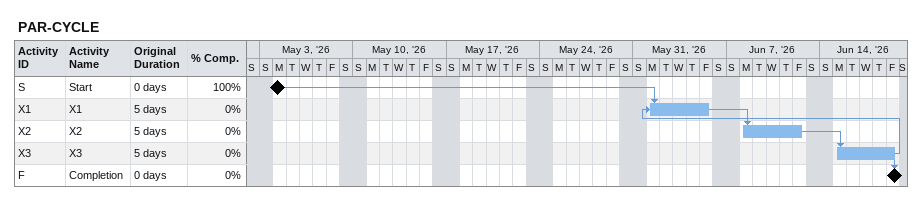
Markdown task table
PAR-CYCLE

| ID | Task | Original duration | Start | Finish | Predecessors | % complete |
|---|---|---|---|---|---|---|
| S | Start | 0d | 2026-05-04 | 2026-05-04 |  | 100 |
| X1 | X1 | 5d | 2026-06-01 | 2026-06-05 | S, X3 | 0 |
| X2 | X2 | 5d | 2026-06-08 | 2026-06-12 | X1 | 0 |
| X3 | X3 | 5d | 2026-06-15 | 2026-06-19 | X2 | 0 |
| F | Completion | 0d | 2026-06-19 | 2026-06-19 | X3 | 0 |
